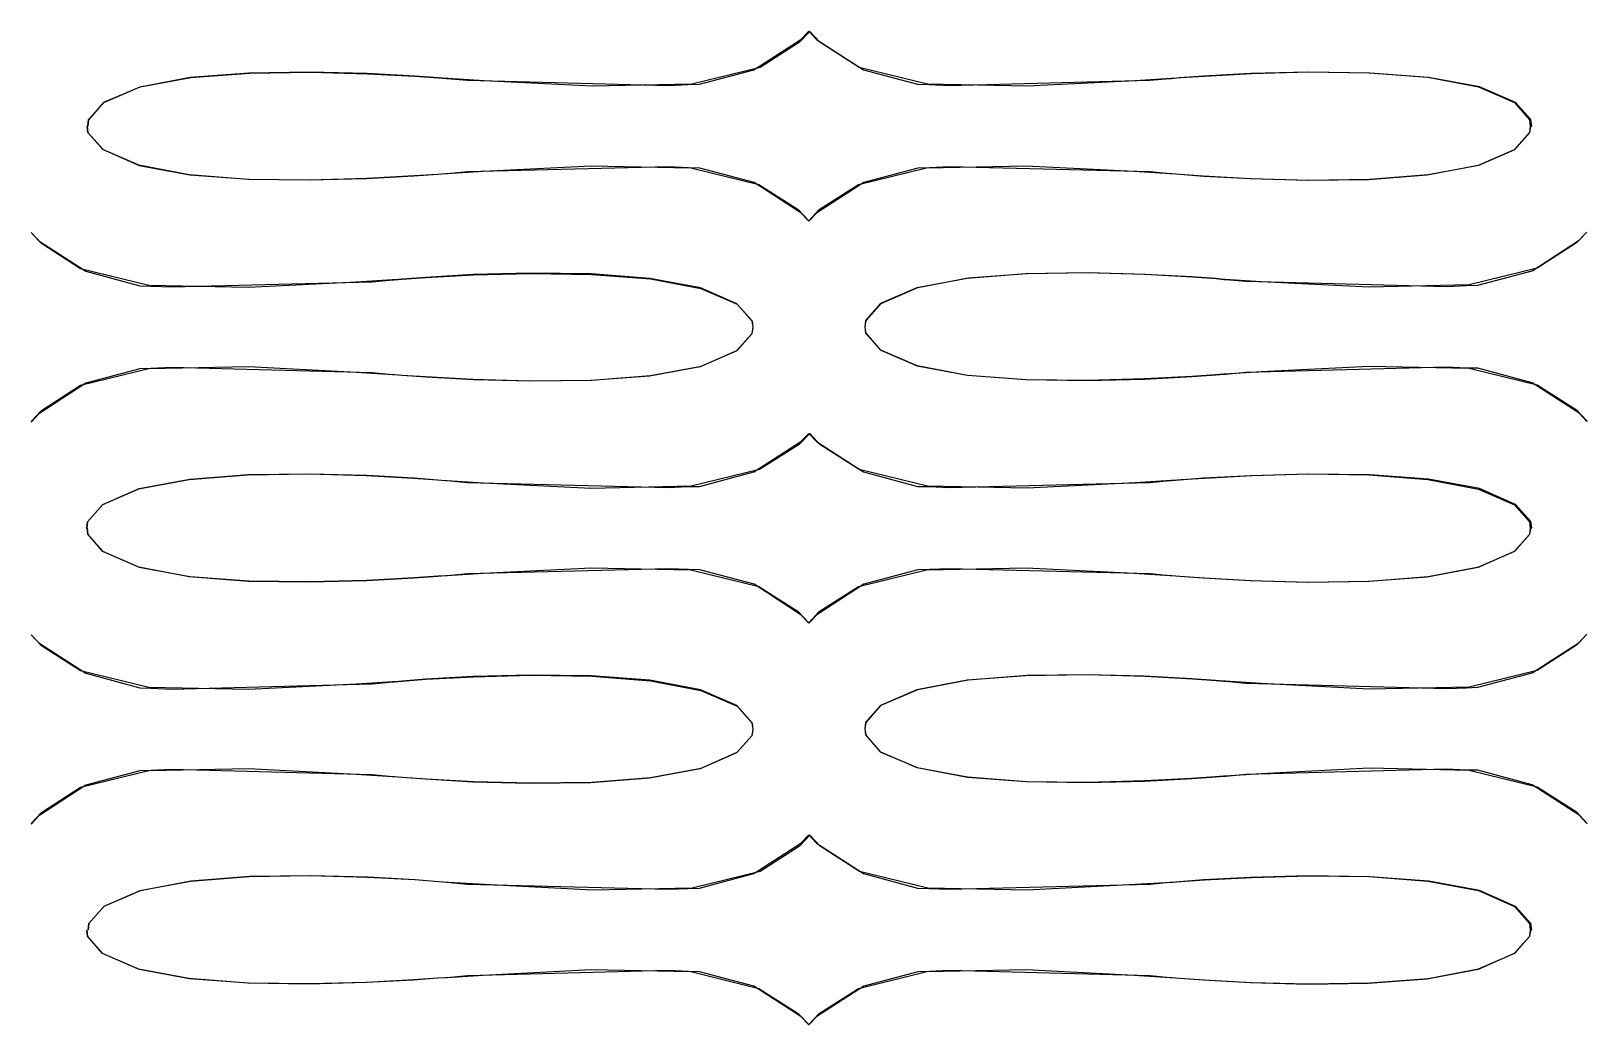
# Model space of a CAD drawing. Extents: x -8.7 to 71.7, y -3.2 to 84.
# Drawn here: x 7.4 to 23.47, y 41.47 to 51.73 of the extents above; entities that cross this region are included whole.
import ezdxf

# ---------------------------------------------------------------- set-up
doc = ezdxf.new("R2010")
doc.units = 0
doc.layers.get('0').update_dxf_attribs({"linetype": 'CONTINUOUS'})

msp = doc.modelspace()

# ---------------------------------------------------------------- linework, layer by layer
at = {"color": 1}
for p, q in [((14.8608, 51.3306), (15.3472, 51.6435)), ((15.332, 51.6132), (14.9255, 51.3524)), ((15.4382, 51.726), (15.332, 51.6132)), ((15.3472, 51.6435), (15.4285, 51.7289)), ((15.4285, 51.7289), (15.5098, 51.6435)), ((15.5443, 51.6132), (15.4382, 51.726)), ((15.5098, 51.6435), (15.9949, 51.3306)), ((15.9494, 51.3524), (15.5443, 51.6132)), ((9.64628, 51.296), (9.03993, 51.2491)), ((9.04681, 51.2505), (9.65454, 51.296)), ((10.2774, 51.3059), (9.64628, 51.296)), ((9.65454, 51.296), (10.2843, 51.3045)), ((10.8686, 51.2907), (10.2774, 51.3059)), ((10.2843, 51.3045), (10.8741, 51.2879)), ((11.3592, 51.2643), (10.8686, 51.2907)), ((10.8741, 51.2879), (11.3619, 51.2632)), ((11.6044, 51.2466), (11.3592, 51.2643)), ((11.3619, 51.2632), (11.6058, 51.2466)), ((14.9255, 51.3524), (14.2214, 51.1803)), ((14.3013, 51.1817), (14.8608, 51.3306)), ((16.655, 51.1803), (15.9494, 51.3524)), ((15.9949, 51.3306), (16.553, 51.1817)), ((19.2581, 51.2491), (19.5048, 51.2671)), ((19.5171, 51.2618), (19.2732, 51.2452)), ((19.5048, 51.2671), (19.9953, 51.2932)), ((20.005, 51.2879), (19.5171, 51.2618)), ((19.9953, 51.2932), (20.5879, 51.3084)), ((20.5948, 51.3045), (20.005, 51.2879)), ((20.5879, 51.3084), (21.2176, 51.2988)), ((21.2246, 51.296), (20.5948, 51.3045)), ((21.2176, 51.2988), (21.824, 51.2519)), ((21.8309, 51.2505), (21.2246, 51.296)), ((8.51902, 51.1514), (8.14557, 50.9901)), ((8.14836, 50.9916), (8.52456, 51.1542)), ((9.03993, 51.2491), (8.51902, 51.1514)), ((8.52456, 51.1542), (9.04681, 51.2505)), ((11.6871, 51.2396), (11.6044, 51.2466)), ((11.6058, 51.2466), (11.6871, 51.241)), ((11.6871, 51.241), (11.694, 51.241)), ((11.7051, 51.2396), (11.6871, 51.2396)), ((11.694, 51.241), (11.9007, 51.2216)), ((12.0758, 51.2163), (11.7051, 51.2396)), ((11.9007, 51.2216), (13.9761, 51.1679)), ((13.1919, 51.1598), (12.0758, 51.2163)), ((14.2214, 51.1803), (13.1919, 51.1598)), ((13.9761, 51.1679), (14.1841, 51.1775)), ((14.1841, 51.1775), (14.3013, 51.1817)), ((16.553, 51.1817), (16.6715, 51.1775)), ((17.683, 51.1598), (16.655, 51.1803)), ((16.6715, 51.1775), (16.8782, 51.1679)), ((16.8782, 51.1679), (18.9522, 51.2216)), ((18.7992, 51.2163), (17.683, 51.1598)), ((19.1713, 51.2396), (18.7992, 51.2163)), ((18.9522, 51.2216), (19.1589, 51.241)), ((19.1589, 51.241), (19.1768, 51.241)), ((19.1933, 51.2396), (19.1713, 51.2396)), ((19.1768, 51.241), (19.2581, 51.2491)), ((19.2732, 51.2452), (19.1933, 51.2396)), ((21.824, 51.2519), (22.3449, 51.1528)), ((22.3545, 51.1542), (21.8309, 51.2505)), ((22.3449, 51.1528), (22.7183, 50.9901)), ((22.7294, 50.9916), (22.3545, 51.1542)), ((7.99123, 50.8152), (8.14836, 50.9916)), ((8.14557, 50.9901), (7.99123, 50.8138)), ((22.7183, 50.9901), (22.8727, 50.8138)), ((22.8878, 50.8152), (22.7294, 50.9916)), ((7.98297, 50.7488), (7.99123, 50.8152)), ((7.99123, 50.8138), (7.98297, 50.7488)), ((22.8727, 50.8138), (22.881, 50.7488)), ((22.8975, 50.7488), (22.8878, 50.8152)), ((7.98297, 50.6829), (7.97472, 50.7464)), ((7.97472, 50.7464), (7.98297, 50.6815)), ((8.13731, 50.5065), (7.98297, 50.6829)), ((7.98297, 50.6815), (8.14006, 50.5051)), ((22.874, 50.6815), (22.7156, 50.5037)), ((22.7211, 50.5079), (22.8755, 50.6829)), ((22.8837, 50.7464), (22.874, 50.6815)), ((22.8755, 50.6829), (22.8837, 50.7464)), ((22.881, 50.7488), (22.8975, 50.7488)), ((8.50939, 50.3439), (8.13731, 50.5065)), ((8.14006, 50.5051), (8.51489, 50.3424)), ((22.7156, 50.5037), (22.3407, 50.3396)), ((22.3477, 50.3453), (22.7211, 50.5079)), ((9.0303, 50.2447), (8.50939, 50.3439)), ((8.51489, 50.3424), (9.03718, 50.2461)), ((13.9788, 50.3287), (11.9035, 50.2751)), ((12.0647, 50.2818), (13.1809, 50.3382)), ((13.1809, 50.3382), (14.2103, 50.3178)), ((14.1869, 50.3178), (13.9788, 50.3287)), ((14.304, 50.3149), (14.1869, 50.3178)), ((14.2103, 50.3178), (14.9145, 50.1456)), ((14.8635, 50.1661), (14.304, 50.3149)), ((15.9411, 50.1456), (16.6453, 50.3178)), ((16.5558, 50.3149), (15.9963, 50.1661)), ((16.6743, 50.3178), (16.5558, 50.3149)), ((16.6453, 50.3178), (17.6747, 50.3382)), ((16.881, 50.3287), (16.6743, 50.3178)), ((18.9549, 50.2751), (16.881, 50.3287)), ((17.6747, 50.3382), (18.7895, 50.2818)), ((22.3407, 50.3396), (21.8171, 50.2405)), ((21.8267, 50.2476), (22.3477, 50.3453)), ((9.63799, 50.1978), (9.0303, 50.2447)), ((9.03718, 50.2461), (9.64487, 50.2006)), ((10.2678, 50.1883), (9.63799, 50.1978)), ((9.64487, 50.2006), (10.2747, 50.1936)), ((10.8603, 50.2035), (10.2678, 50.1883)), ((10.2747, 50.1936), (10.8645, 50.2102)), ((11.3509, 50.2296), (10.8603, 50.2035)), ((10.8645, 50.2102), (11.3537, 50.2363)), ((11.5962, 50.2476), (11.3509, 50.2296)), ((11.3537, 50.2363), (11.5976, 50.2528)), ((11.6789, 50.2543), (11.5962, 50.2476)), ((11.5976, 50.2528), (11.6789, 50.2571)), ((11.6789, 50.2571), (11.694, 50.2571)), ((11.6968, 50.2543), (11.6789, 50.2543)), ((11.694, 50.2571), (12.0647, 50.2818)), ((11.9035, 50.2751), (11.6968, 50.2543)), ((15.3486, 49.8521), (14.8635, 50.1661)), ((14.9145, 50.1456), (15.321, 49.8849)), ((15.9963, 50.1661), (15.5112, 49.8521)), ((15.5346, 49.8849), (15.9411, 50.1456)), ((18.7895, 50.2818), (19.1616, 50.2571)), ((19.1616, 50.2543), (18.9549, 50.2751)), ((19.1616, 50.2571), (19.1795, 50.2571)), ((19.1795, 50.2543), (19.1616, 50.2543)), ((19.1795, 50.2571), (19.2609, 50.25)), ((19.2595, 50.2476), (19.1795, 50.2543)), ((19.5034, 50.2296), (19.2595, 50.2476)), ((19.2609, 50.25), (19.5075, 50.2324)), ((19.9912, 50.202), (19.5034, 50.2296)), ((19.5075, 50.2324), (19.9981, 50.2059)), ((20.581, 50.1855), (19.9912, 50.202)), ((19.9981, 50.2059), (20.5907, 50.1908)), ((21.2108, 50.1936), (20.581, 50.1855)), ((20.5907, 50.1908), (21.2204, 50.2006)), ((21.8171, 50.2405), (21.2108, 50.1936)), ((21.2204, 50.2006), (21.8267, 50.2476)), ((15.321, 49.8849), (15.4285, 49.7706)), ((15.4299, 49.7649), (15.3486, 49.8521)), ((15.4285, 49.7706), (15.5346, 49.8849)), ((15.5112, 49.8521), (15.4299, 49.7649)), ((23.4652, 49.6535), (23.3591, 49.5406)), ((23.3839, 49.5681), (23.4652, 49.6535)), ((7.50341, 49.5363), (7.39733, 49.6492)), ((7.39733, 49.6492), (7.47861, 49.5639)), ((7.47861, 49.5639), (7.9623, 49.2495)), ((7.90857, 49.2746), (7.50341, 49.5363)), ((22.8989, 49.2538), (23.3839, 49.5681)), ((23.3591, 49.5406), (22.9526, 49.2799)), ((8.61413, 49.1024), (7.90857, 49.2746)), ((7.9623, 49.2495), (8.52039, 49.0996)), ((11.2282, 49.167), (11.4749, 49.185)), ((11.4735, 49.185), (11.2296, 49.167)), ((11.9614, 49.2139), (11.4735, 49.185)), ((11.4749, 49.185), (11.9655, 49.2111)), ((12.5512, 49.2305), (11.9614, 49.2139)), ((11.9655, 49.2111), (12.5581, 49.2263)), ((13.1809, 49.222), (12.5512, 49.2305)), ((12.5581, 49.2263), (13.1878, 49.2167)), ((13.7873, 49.1755), (13.1809, 49.222)), ((13.1878, 49.2167), (13.7942, 49.1698)), ((14.3109, 49.0774), (13.7873, 49.1755)), ((13.7942, 49.1698), (14.3151, 49.0707)), ((17.0642, 49.1755), (16.5433, 49.0774)), ((16.5544, 49.0816), (17.0767, 49.1808)), ((17.6706, 49.2234), (17.0642, 49.1755)), ((17.0767, 49.1808), (17.6844, 49.2263)), ((18.3017, 49.2333), (17.6706, 49.2234)), ((17.6844, 49.2263), (18.3141, 49.2358)), ((18.8929, 49.2167), (18.3017, 49.2333)), ((18.3141, 49.2358), (18.9039, 49.2181)), ((19.3835, 49.1906), (18.8929, 49.2167)), ((18.9039, 49.2181), (19.3918, 49.1906)), ((19.6288, 49.1726), (19.3835, 49.1906)), ((19.3918, 49.1906), (19.6357, 49.1726)), ((19.7115, 49.1642), (19.6288, 49.1726)), ((19.6357, 49.1726), (19.717, 49.1642)), ((22.9526, 49.2799), (22.2484, 49.1077)), ((22.3394, 49.1049), (22.8989, 49.2538)), ((8.52039, 49.0996), (8.63893, 49.0954)), ((9.64212, 49.0802), (8.61413, 49.1024)), ((8.63893, 49.0954), (8.84562, 49.0873)), ((8.84562, 49.0873), (10.9209, 49.1395)), ((10.7583, 49.1352), (9.64212, 49.0802)), ((11.1304, 49.1589), (10.7583, 49.1352)), ((10.9209, 49.1395), (11.129, 49.1589)), ((11.129, 49.1589), (11.147, 49.1589)), ((11.1497, 49.1589), (11.1304, 49.1589)), ((11.147, 49.1589), (11.2282, 49.167)), ((11.2296, 49.167), (11.1497, 49.1589)), ((14.6858, 48.9133), (14.3109, 49.0774)), ((14.3151, 49.0707), (14.6885, 48.9081)), ((16.5433, 49.0774), (16.1699, 48.9148)), ((16.1782, 48.9162), (16.5544, 49.0816)), ((19.7294, 49.1642), (19.7115, 49.1642)), ((19.717, 49.1642), (19.7349, 49.1642)), ((20.1001, 49.1409), (19.7294, 49.1642)), ((19.7349, 49.1642), (19.9416, 49.1451)), ((19.9416, 49.1451), (22.0141, 49.0926)), ((21.2176, 49.0859), (20.1001, 49.1409)), ((22.2484, 49.1077), (21.2176, 49.0859)), ((22.0141, 49.0926), (22.2222, 49.101)), ((22.2222, 49.101), (22.3394, 49.1049)), ((14.8442, 48.7355), (14.6858, 48.9133)), ((14.6885, 48.9081), (14.8428, 48.7317)), ((16.1699, 48.9148), (16.0155, 48.7398)), ((16.0211, 48.7384), (16.1782, 48.9162)), ((14.8428, 48.7317), (14.8511, 48.6668)), ((14.8539, 48.6696), (14.8442, 48.7355)), ((16.0155, 48.7398), (16.0073, 48.6752)), ((16.0128, 48.6724), (16.0211, 48.7384)), ((14.8415, 48.6022), (14.683, 48.4258)), ((14.6899, 48.4311), (14.8456, 48.6061)), ((14.8511, 48.6668), (14.8415, 48.6022)), ((14.8456, 48.6061), (14.8539, 48.6696)), ((16.0073, 48.6752), (16.0155, 48.6103)), ((16.0211, 48.6089), (16.0128, 48.6724)), ((16.0155, 48.6103), (16.1727, 48.4339)), ((16.174, 48.4339), (16.0211, 48.6089)), ((14.683, 48.4258), (14.3082, 48.2632)), ((14.3164, 48.2699), (14.6899, 48.4311)), ((16.1727, 48.4339), (16.5475, 48.2727)), ((16.5475, 48.2713), (16.174, 48.4339)), ((7.90857, 48.0716), (8.61413, 48.2438)), ((8.52039, 48.241), (7.9623, 48.0921)), ((8.63893, 48.2438), (8.52039, 48.241)), ((8.61413, 48.2438), (9.64212, 48.2646)), ((8.84562, 48.2533), (8.63893, 48.2438)), ((10.9209, 48.1983), (8.84562, 48.2533)), ((9.64212, 48.2646), (10.7583, 48.2078)), ((10.7583, 48.2078), (11.1304, 48.1831)), ((14.3082, 48.2632), (13.7845, 48.1665)), ((13.7956, 48.1722), (14.3164, 48.2699)), ((16.5475, 48.2727), (17.0698, 48.1764)), ((17.0684, 48.1736), (16.5475, 48.2713)), ((19.7294, 48.1887), (20.1001, 48.2134)), ((19.9416, 48.2039), (19.7349, 48.1831)), ((22.0141, 48.2589), (19.9416, 48.2039)), ((20.1001, 48.2134), (21.2176, 48.2699)), ((21.2176, 48.2699), (22.2484, 48.2494)), ((22.2222, 48.2494), (22.0141, 48.2589)), ((22.3394, 48.2466), (22.2222, 48.2494)), ((22.2484, 48.2494), (22.9526, 48.0769)), ((22.8989, 48.0977), (22.3394, 48.2466)), ((7.9623, 48.0921), (7.47861, 47.7767)), ((7.50341, 47.8109), (7.90857, 48.0716)), ((11.129, 48.1774), (10.9209, 48.1983)), ((11.147, 48.1774), (11.129, 48.1774)), ((11.1304, 48.1831), (11.1497, 48.1831)), ((11.2269, 48.1736), (11.147, 48.1774)), ((11.1497, 48.1831), (11.231, 48.1764)), ((11.4708, 48.157), (11.2269, 48.1736)), ((11.231, 48.1764), (11.4777, 48.1584)), ((11.9586, 48.1309), (11.4708, 48.157)), ((11.4777, 48.1584), (11.9683, 48.1323)), ((12.5484, 48.1143), (11.9586, 48.1309)), ((11.9683, 48.1323), (12.5595, 48.1171)), ((13.1782, 48.121), (12.5484, 48.1143)), ((12.5595, 48.1171), (13.1892, 48.1252)), ((13.7845, 48.1665), (13.1782, 48.121)), ((13.1892, 48.1252), (13.7956, 48.1722)), ((17.6747, 48.1266), (17.0684, 48.1736)), ((17.0698, 48.1764), (17.6775, 48.1309)), ((18.3045, 48.1171), (17.6747, 48.1266)), ((17.6775, 48.1309), (18.3072, 48.1238)), ((18.897, 48.1323), (18.3045, 48.1171)), ((18.3072, 48.1238), (18.897, 48.1404)), ((18.897, 48.1404), (19.3862, 48.1665)), ((19.3876, 48.1584), (18.897, 48.1323)), ((19.3862, 48.1665), (19.6301, 48.1831)), ((19.6343, 48.1764), (19.3876, 48.1584)), ((19.6301, 48.1831), (19.7115, 48.1887)), ((19.717, 48.1831), (19.6343, 48.1764)), ((19.7115, 48.1887), (19.7294, 48.1887)), ((19.7349, 48.1831), (19.717, 48.1831)), ((23.3839, 47.782), (22.8989, 48.0977)), ((22.9526, 48.0769), (23.3577, 47.8166)), ((7.39733, 47.6966), (7.50341, 47.8109)), ((7.47861, 47.7767), (7.39733, 47.6913)), ((23.3577, 47.8166), (23.4652, 47.7023)), ((23.4652, 47.6966), (23.3839, 47.782)), ((15.4382, 47.5738), (15.3293, 47.461)), ((15.3472, 47.4899), (15.4285, 47.5738)), ((15.4285, 47.5738), (15.5098, 47.4899)), ((15.5443, 47.461), (15.4382, 47.5738)), ((23.4652, 47.7023), (23.4652, 47.6966)), ((14.8608, 47.1759), (15.3472, 47.4899)), ((15.3293, 47.461), (14.92, 47.2006)), ((15.5098, 47.4899), (15.9949, 47.1759)), ((15.9494, 47.2006), (15.5443, 47.461)), ((9.02892, 47.0958), (8.50801, 46.9981)), ((8.51352, 47.0048), (9.03718, 47.1029)), ((9.63524, 47.1428), (9.02892, 47.0958)), ((9.03718, 47.1029), (9.6435, 47.1495)), ((10.2664, 47.1523), (9.63524, 47.1428)), ((9.6435, 47.1495), (10.2733, 47.1579)), ((10.8575, 47.1371), (10.2664, 47.1523)), ((10.2733, 47.1579), (10.8631, 47.1413)), ((11.3482, 47.1096), (10.8575, 47.1371)), ((10.8631, 47.1413), (11.3509, 47.1138)), ((11.5934, 47.0916), (11.3482, 47.1096)), ((11.3509, 47.1138), (11.5948, 47.0944)), ((11.6761, 47.0849), (11.5934, 47.0916)), ((11.5948, 47.0944), (11.6761, 47.0877)), ((11.6761, 47.0877), (11.694, 47.0877)), ((11.694, 47.0849), (11.6761, 47.0849)), ((11.694, 47.0877), (11.9007, 47.0683)), ((12.0647, 47.0613), (11.694, 47.0849)), ((14.92, 47.2006), (14.2131, 47.0285)), ((14.3013, 47.027), (14.8608, 47.1759)), ((16.655, 47.0299), (15.9494, 47.2006)), ((15.9949, 47.1759), (16.553, 47.027)), ((19.1713, 47.0877), (18.7992, 47.0641)), ((18.9522, 47.0683), (19.1589, 47.0877)), ((19.1589, 47.0877), (19.1768, 47.0877)), ((19.1933, 47.0877), (19.1713, 47.0877)), ((19.1768, 47.0877), (19.2581, 47.0944)), ((19.2732, 47.093), (19.1933, 47.0877)), ((19.2581, 47.0944), (19.5048, 47.1138)), ((19.5171, 47.1096), (19.2732, 47.093)), ((19.5048, 47.1138), (19.9953, 47.1399)), ((20.005, 47.1357), (19.5171, 47.1096)), ((19.9953, 47.1399), (20.5879, 47.1551)), ((20.5948, 47.1523), (20.005, 47.1357)), ((20.5879, 47.1551), (21.2176, 47.1456)), ((21.2246, 47.1456), (20.5948, 47.1523)), ((21.2176, 47.1456), (21.824, 47.0987)), ((21.8309, 47.1001), (21.2246, 47.1456)), ((21.824, 47.0987), (22.3449, 46.9995)), ((22.3545, 47.0034), (21.8309, 47.1001)), ((8.50801, 46.9981), (8.13456, 46.8355)), ((8.13869, 46.8394), (8.51352, 47.0048)), ((11.9007, 47.0683), (13.9761, 47.0147)), ((13.1823, 47.0062), (12.0647, 47.0613)), ((14.2131, 47.0285), (13.1823, 47.0062)), ((13.9761, 47.0147), (14.1841, 47.0242)), ((14.1841, 47.0242), (14.3013, 47.027)), ((16.553, 47.027), (16.6715, 47.0242)), ((17.683, 47.009), (16.655, 47.0299)), ((16.6715, 47.0242), (16.8782, 47.0147)), ((16.8782, 47.0147), (18.9522, 47.0683)), ((18.7992, 47.0641), (17.683, 47.009)), ((22.3449, 46.9995), (22.7183, 46.8369)), ((22.7294, 46.8408), (22.3545, 47.0034)), ((7.98022, 46.6619), (8.13869, 46.8394)), ((8.13456, 46.8355), (7.98022, 46.6605)), ((22.7183, 46.8369), (22.8727, 46.6605)), ((22.8878, 46.6644), (22.7294, 46.8408)), ((7.97197, 46.5956), (7.98022, 46.6619)), ((7.98022, 46.6605), (7.97197, 46.5956)), ((22.8727, 46.6605), (22.881, 46.5956)), ((22.881, 46.5956), (22.8975, 46.5984)), ((22.8975, 46.5984), (22.8878, 46.6644)), ((7.98297, 46.5321), (7.97472, 46.5956)), ((7.97472, 46.5956), (7.98297, 46.5307)), ((8.13731, 46.3557), (7.98297, 46.5321)), ((7.98297, 46.5307), (8.14006, 46.3543)), ((22.874, 46.5307), (22.7156, 46.3532)), ((22.7211, 46.3571), (22.8755, 46.5321)), ((22.8837, 46.5956), (22.874, 46.5307)), ((22.8755, 46.5321), (22.8837, 46.5956)), ((8.50939, 46.1931), (8.13731, 46.3557)), ((8.14006, 46.3543), (8.51489, 46.1931)), ((22.7156, 46.3532), (22.3407, 46.1892)), ((22.3477, 46.1945), (22.7211, 46.3571)), ((9.0303, 46.0939), (8.50939, 46.1931)), ((8.51489, 46.1931), (9.03718, 46.0968)), ((11.694, 46.1063), (12.0647, 46.1313)), ((11.9035, 46.1243), (11.6968, 46.1038)), ((13.9788, 46.1768), (11.9035, 46.1243)), ((12.0647, 46.1313), (13.1809, 46.1864)), ((13.1809, 46.1864), (14.2103, 46.1656)), ((14.1869, 46.167), (13.9788, 46.1768)), ((14.304, 46.1641), (14.1869, 46.167)), ((14.2103, 46.1656), (14.9145, 45.9934)), ((14.8635, 46.0156), (14.304, 46.1641)), ((15.9411, 45.9934), (16.6453, 46.1656)), ((16.5558, 46.1641), (15.9963, 46.0156)), ((16.6743, 46.167), (16.5558, 46.1641)), ((16.6453, 46.1656), (17.6747, 46.1864)), ((16.881, 46.1768), (16.6743, 46.167)), ((18.9549, 46.1243), (16.881, 46.1768)), ((17.6747, 46.1864), (18.7895, 46.1313)), ((18.7895, 46.1313), (19.1616, 46.1063)), ((19.1616, 46.1038), (18.9549, 46.1243)), ((22.3407, 46.1892), (21.8171, 46.0897)), ((21.8267, 46.0968), (22.3477, 46.1945)), ((9.63799, 46.0456), (9.0303, 46.0939)), ((9.03718, 46.0968), (9.64487, 46.0513)), ((10.2678, 46.0375), (9.63799, 46.0456)), ((9.64487, 46.0513), (10.2747, 46.0431)), ((10.8603, 46.0527), (10.2678, 46.0375)), ((10.2747, 46.0431), (10.8645, 46.0597)), ((11.3509, 46.0788), (10.8603, 46.0527)), ((10.8645, 46.0597), (11.3537, 46.0858)), ((11.5962, 46.0968), (11.3509, 46.0788)), ((11.3537, 46.0858), (11.5976, 46.1024)), ((11.6789, 46.1038), (11.5962, 46.0968)), ((11.5976, 46.1024), (11.6789, 46.1063)), ((11.6789, 46.1063), (11.694, 46.1063)), ((11.6968, 46.1038), (11.6789, 46.1038)), ((15.3486, 45.6999), (14.8635, 46.0156)), ((14.9145, 45.9934), (15.321, 45.7331)), ((15.9963, 46.0156), (15.5112, 45.6999)), ((15.5346, 45.7331), (15.9411, 45.9934)), ((19.1616, 46.1063), (19.1795, 46.1063)), ((19.1795, 46.1038), (19.1616, 46.1038)), ((19.1795, 46.1063), (19.2609, 46.0996)), ((19.2595, 46.0968), (19.1795, 46.1038)), ((19.5034, 46.0788), (19.2595, 46.0968)), ((19.2609, 46.0996), (19.5075, 46.0816)), ((19.9912, 46.0513), (19.5034, 46.0788)), ((19.5075, 46.0816), (19.9981, 46.0555)), ((20.581, 46.0347), (19.9912, 46.0513)), ((19.9981, 46.0555), (20.5907, 46.0389)), ((21.2108, 46.0431), (20.581, 46.0347)), ((20.5907, 46.0389), (21.2204, 46.0484)), ((21.8171, 46.0897), (21.2108, 46.0431)), ((21.2204, 46.0484), (21.8267, 46.0968)), ((15.321, 45.7331), (15.4285, 45.6188)), ((15.4299, 45.6145), (15.3486, 45.6999)), ((15.4285, 45.6188), (15.5346, 45.7331)), ((15.5112, 45.6999), (15.4299, 45.6145)), ((7.50341, 45.3817), (7.39733, 45.4946)), ((7.39733, 45.4946), (7.47861, 45.4106)), ((23.4652, 45.5002), (23.3591, 45.387)), ((23.3839, 45.4145), (23.4652, 45.5002)), ((7.47861, 45.4106), (7.9623, 45.0963)), ((7.90857, 45.121), (7.50341, 45.3817)), ((22.8989, 45.1005), (23.3839, 45.4145)), ((23.3591, 45.387), (22.9526, 45.1266)), ((8.61413, 44.9488), (7.90857, 45.121)), ((7.9623, 45.0963), (8.52039, 44.946)), ((11.1304, 45.0081), (10.7583, 44.9848)), ((10.9209, 44.9873), (11.129, 45.0081)), ((11.129, 45.0081), (11.147, 45.0081)), ((11.1497, 45.0081), (11.1304, 45.0081)), ((11.147, 45.0081), (11.2282, 45.0151)), ((11.2296, 45.0151), (11.1497, 45.0081)), ((11.2282, 45.0151), (11.4749, 45.0342)), ((11.4735, 45.0342), (11.2296, 45.0151)), ((11.9614, 45.0617), (11.4735, 45.0342)), ((11.4749, 45.0342), (11.9655, 45.0603)), ((12.5512, 45.0783), (11.9614, 45.0617)), ((11.9655, 45.0603), (12.5581, 45.0755)), ((13.1809, 45.0702), (12.5512, 45.0783)), ((12.5581, 45.0755), (13.1878, 45.066)), ((13.7873, 45.0247), (13.1809, 45.0702)), ((13.1878, 45.066), (13.7942, 45.019)), ((14.3109, 44.9255), (13.7873, 45.0247)), ((13.7942, 45.019), (14.3151, 44.9199)), ((17.0642, 45.0247), (16.5433, 44.927)), ((16.5544, 44.9294), (17.0767, 45.0289)), ((17.6706, 45.0716), (17.0642, 45.0247)), ((17.0767, 45.0289), (17.6844, 45.0755)), ((18.3017, 45.0811), (17.6706, 45.0716)), ((17.6844, 45.0755), (18.3141, 45.0839)), ((18.8929, 45.066), (18.3017, 45.0811)), ((18.3141, 45.0839), (18.9039, 45.0674)), ((19.3835, 45.0398), (18.8929, 45.066)), ((18.9039, 45.0674), (19.3918, 45.0398)), ((19.6288, 45.0204), (19.3835, 45.0398)), ((19.3918, 45.0398), (19.6357, 45.0204)), ((19.7115, 45.0137), (19.6288, 45.0204)), ((19.6357, 45.0204), (19.717, 45.0137)), ((19.7294, 45.0137), (19.7115, 45.0137)), ((19.717, 45.0137), (19.7349, 45.0137)), ((20.1001, 44.9901), (19.7294, 45.0137)), ((19.7349, 45.0137), (19.9416, 44.9929)), ((19.9416, 44.9929), (22.0141, 44.9379)), ((21.2176, 44.9322), (20.1001, 44.9901)), ((22.9526, 45.1266), (22.2484, 44.9531)), ((22.3394, 44.9516), (22.8989, 45.1005)), ((8.52039, 44.946), (8.63893, 44.9421)), ((9.64212, 44.928), (8.61413, 44.9488)), ((8.63893, 44.9421), (8.84562, 44.9322)), ((8.84562, 44.9322), (10.9209, 44.9873)), ((10.7583, 44.9848), (9.64212, 44.928)), ((14.6858, 44.7629), (14.3109, 44.9255)), ((14.3151, 44.9199), (14.6885, 44.7573)), ((16.5433, 44.927), (16.1699, 44.7643)), ((16.1782, 44.7657), (16.5544, 44.9294)), ((22.2484, 44.9531), (21.2176, 44.9322)), ((22.0141, 44.9379), (22.2222, 44.9474)), ((22.2222, 44.9474), (22.3394, 44.9516)), ((14.8442, 44.5851), (14.6858, 44.7629)), ((14.6885, 44.7573), (14.8428, 44.5809)), ((16.1699, 44.7643), (16.0155, 44.5893)), ((16.0211, 44.5879), (16.1782, 44.7657)), ((14.8511, 44.5163), (14.8415, 44.4514)), ((14.8428, 44.5809), (14.8511, 44.5163)), ((14.8539, 44.5188), (14.8442, 44.5851)), ((14.8456, 44.4556), (14.8539, 44.5188)), ((16.0155, 44.5893), (16.0073, 44.5244)), ((16.0073, 44.5244), (16.0155, 44.4595)), ((16.0128, 44.5216), (16.0211, 44.5879)), ((16.0211, 44.4581), (16.0128, 44.5216)), ((14.8415, 44.4514), (14.683, 44.2736)), ((14.6899, 44.2807), (14.8456, 44.4556)), ((16.0155, 44.4595), (16.1727, 44.2831)), ((16.174, 44.2817), (16.0211, 44.4581)), ((14.683, 44.2736), (14.3082, 44.1096)), ((14.3164, 44.118), (14.6899, 44.2807)), ((16.1727, 44.2831), (16.5475, 44.1219)), ((16.5475, 44.1194), (16.174, 44.2817)), ((7.90857, 43.9194), (8.61413, 44.0916)), ((8.52039, 44.0902), (7.9623, 43.9402)), ((8.63893, 44.093), (8.52039, 44.0902)), ((8.61413, 44.0916), (9.64212, 44.1138)), ((8.84562, 44.1029), (8.63893, 44.093)), ((10.9209, 44.0475), (8.84562, 44.1029)), ((9.64212, 44.1138), (10.7583, 44.0559)), ((10.7583, 44.0559), (11.1304, 44.0313)), ((11.129, 44.027), (10.9209, 44.0475)), ((11.147, 44.027), (11.129, 44.027)), ((11.1304, 44.0313), (11.1497, 44.0313)), ((11.2269, 44.02), (11.147, 44.027)), ((11.1497, 44.0313), (11.231, 44.0242)), ((14.3082, 44.1096), (13.7845, 44.0119)), ((13.7956, 44.0214), (14.3164, 44.118)), ((16.5475, 44.1219), (17.0698, 44.0256)), ((17.0684, 44.0214), (16.5475, 44.1194)), ((19.3862, 44.0147), (19.6301, 44.0313)), ((19.6301, 44.0313), (19.7115, 44.0365)), ((19.717, 44.0313), (19.6343, 44.0242)), ((19.7115, 44.0365), (19.7294, 44.0365)), ((19.7349, 44.0313), (19.717, 44.0313)), ((19.7294, 44.0365), (20.1001, 44.0612)), ((19.9416, 44.0517), (19.7349, 44.0313)), ((22.0141, 44.1067), (19.9416, 44.0517)), ((20.1001, 44.0612), (21.2176, 44.1194)), ((21.2176, 44.1194), (22.2484, 44.0972)), ((22.2222, 44.0972), (22.0141, 44.1067)), ((22.3394, 44.0944), (22.2222, 44.0972)), ((22.2484, 44.0972), (22.9526, 43.9251)), ((22.8989, 43.9455), (22.3394, 44.0944)), ((7.9623, 43.9402), (7.47861, 43.6245)), ((7.50341, 43.6591), (7.90857, 43.9194)), ((11.4708, 44.002), (11.2269, 44.02)), ((11.231, 44.0242), (11.4763, 44.0062)), ((11.9586, 43.973), (11.4708, 44.002)), ((11.4763, 44.0062), (11.9669, 43.9801)), ((12.5484, 43.9568), (11.9586, 43.973)), ((11.9669, 43.9801), (12.5581, 43.9649)), ((13.1782, 43.9649), (12.5484, 43.9568)), ((12.5581, 43.9649), (13.1892, 43.973)), ((13.7845, 44.0119), (13.1782, 43.9649)), ((13.1892, 43.973), (13.7956, 44.0214)), ((17.6747, 43.9745), (17.0684, 44.0214)), ((17.0698, 44.0256), (17.6775, 43.9801)), ((18.3045, 43.9649), (17.6747, 43.9745)), ((17.6775, 43.9801), (18.3072, 43.973)), ((18.897, 43.9801), (18.3045, 43.9649)), ((18.3072, 43.973), (18.897, 43.9882)), ((18.897, 43.9882), (19.3862, 44.0147)), ((19.3876, 44.0062), (18.897, 43.9801)), ((19.6343, 44.0242), (19.3876, 44.0062)), ((23.3839, 43.6301), (22.8989, 43.9455)), ((22.9526, 43.9251), (23.3577, 43.6644)), ((7.39733, 43.5448), (7.50341, 43.6591)), ((7.47861, 43.6245), (7.39733, 43.5391)), ((23.3577, 43.6644), (23.4652, 43.5501)), ((23.4652, 43.5448), (23.3839, 43.6301)), ((23.4652, 43.5501), (23.4652, 43.5448)), ((15.4409, 43.4234), (15.3348, 43.3105)), ((15.3472, 43.3433), (15.4285, 43.4287)), ((15.4285, 43.4287), (15.5084, 43.3433)), ((15.547, 43.3105), (15.4409, 43.4234)), ((14.8608, 43.028), (15.3472, 43.3433)), ((15.3348, 43.3105), (14.9283, 43.0498)), ((15.5084, 43.3433), (15.9935, 43.028)), ((15.9522, 43.0498), (15.547, 43.3105)), ((9.04268, 42.9465), (8.52181, 42.8487)), ((8.52593, 42.8544), (9.04819, 42.9535)), ((9.64904, 42.9934), (9.04268, 42.9465)), ((9.04819, 42.9535), (9.65592, 43.0004)), ((10.2802, 43.0029), (9.64904, 42.9934)), ((9.65592, 43.0004), (10.2857, 43.0086)), ((10.8713, 42.9877), (10.2802, 43.0029)), ((10.2857, 43.0086), (10.8755, 42.9934)), ((11.3619, 42.9616), (10.8713, 42.9877)), ((10.8755, 42.9934), (11.3647, 42.9659)), ((11.6072, 42.9436), (11.3619, 42.9616)), ((11.3647, 42.9659), (11.6086, 42.9465)), ((11.6899, 42.9369), (11.6072, 42.9436)), ((11.6086, 42.9465), (11.6899, 42.9398)), ((11.6899, 42.9398), (11.694, 42.9398)), ((11.7078, 42.9369), (11.6899, 42.9369)), ((11.694, 42.9398), (11.9007, 42.9189)), ((12.0785, 42.9137), (11.7078, 42.9369)), ((11.9007, 42.9189), (13.9761, 42.8653)), ((13.1947, 42.8569), (12.0785, 42.9137)), ((14.9283, 43.0498), (14.2241, 42.8777)), ((14.3013, 42.8777), (14.8608, 43.028)), ((16.6577, 42.8777), (15.9522, 43.0498)), ((15.9935, 43.028), (16.553, 42.8777)), ((16.8782, 42.8653), (18.9522, 42.9189)), ((18.802, 42.9137), (17.6857, 42.8569)), ((19.174, 42.9369), (18.802, 42.9137)), ((18.9522, 42.9189), (19.1589, 42.9398)), ((19.1589, 42.9398), (19.1768, 42.9398)), ((19.1933, 42.9369), (19.174, 42.9369)), ((19.1768, 42.9398), (19.2581, 42.9465)), ((19.2732, 42.9426), (19.1933, 42.9369)), ((19.2581, 42.9465), (19.5048, 42.9659)), ((19.5171, 42.9588), (19.2732, 42.9426)), ((19.5048, 42.9659), (19.9953, 42.992)), ((20.0063, 42.9853), (19.5171, 42.9588)), ((19.9953, 42.992), (20.5879, 43.0071)), ((20.5962, 43.0018), (20.0063, 42.9853)), ((20.5879, 43.0071), (21.2176, 42.9976)), ((21.2246, 42.9934), (20.5962, 43.0018)), ((21.2176, 42.9976), (21.824, 42.9493)), ((21.8323, 42.9479), (21.2246, 42.9934)), ((21.824, 42.9493), (22.3449, 42.8516)), ((22.3545, 42.8516), (21.8323, 42.9479)), ((8.52181, 42.8487), (8.14836, 42.6875)), ((8.15111, 42.6903), (8.52593, 42.8544)), ((14.2241, 42.8777), (13.1947, 42.8569)), ((13.9761, 42.8653), (14.1841, 42.8748)), ((14.1841, 42.8748), (14.3013, 42.8777)), ((16.553, 42.8777), (16.6715, 42.8748)), ((17.6857, 42.8569), (16.6577, 42.8777)), ((16.6715, 42.8748), (16.8782, 42.8653)), ((22.3449, 42.8516), (22.7183, 42.6875)), ((22.7294, 42.6889), (22.3545, 42.8516)), ((7.99402, 42.5125), (8.15111, 42.6903)), ((8.14836, 42.6875), (7.99402, 42.5111)), ((22.7183, 42.6875), (22.8727, 42.5111)), ((22.8878, 42.5125), (22.7294, 42.6889)), ((7.98022, 42.3803), (7.97197, 42.4438)), ((7.97197, 42.4438), (7.98022, 42.3788)), ((7.98572, 42.4462), (7.99402, 42.5125)), ((7.99402, 42.5111), (7.98572, 42.4462)), ((22.8727, 42.5111), (22.881, 42.4462)), ((22.8837, 42.4438), (22.874, 42.3788)), ((22.8755, 42.3803), (22.8837, 42.4438)), ((22.881, 42.4462), (22.8975, 42.4462)), ((22.8975, 42.4462), (22.8878, 42.5125)), ((8.13456, 42.2039), (7.98022, 42.3803)), ((7.98022, 42.3788), (8.13731, 42.2025)), ((22.874, 42.3788), (22.7156, 42.201)), ((22.7197, 42.2053), (22.8755, 42.3803)), ((8.50664, 42.0412), (8.13456, 42.2039)), ((8.13731, 42.2025), (8.51214, 42.0398)), ((22.7156, 42.201), (22.3407, 42.037)), ((22.3463, 42.0426), (22.7197, 42.2053)), ((9.02751, 41.9435), (8.50664, 42.0412)), ((8.51214, 42.0398), (9.03443, 41.9435)), ((9.63524, 41.8966), (9.02751, 41.9435)), ((9.03443, 41.9435), (9.64212, 41.898)), ((11.5934, 41.946), (11.3482, 41.9283)), ((11.3509, 41.9336), (11.5948, 41.9502)), ((11.6761, 41.9516), (11.5934, 41.946)), ((11.5948, 41.9502), (11.6761, 41.9545)), ((11.6761, 41.9545), (11.694, 41.9545)), ((11.694, 41.9516), (11.6761, 41.9516)), ((11.694, 41.9545), (12.0647, 41.9791)), ((11.9007, 41.9724), (11.694, 41.9516)), ((13.9761, 42.0261), (11.9007, 41.9724)), ((12.0647, 41.9791), (13.1809, 42.037)), ((13.1809, 42.037), (14.2103, 42.0151)), ((14.1841, 42.0151), (13.9761, 42.0261)), ((14.3013, 42.0123), (14.1841, 42.0151)), ((14.2103, 42.0151), (14.9145, 41.8426)), ((14.8608, 41.8648), (14.3013, 42.0123)), ((15.9411, 41.8426), (16.6467, 42.0151)), ((16.5558, 42.0123), (15.9963, 41.8648)), ((16.6743, 42.0151), (16.5558, 42.0123)), ((16.6467, 42.0151), (17.6747, 42.0356)), ((16.881, 42.0261), (16.6743, 42.0151)), ((18.9549, 41.9724), (16.881, 42.0261)), ((17.6747, 42.0356), (18.7895, 41.9791)), ((18.7895, 41.9791), (19.1616, 41.9545)), ((19.1616, 41.9516), (18.9549, 41.9724)), ((19.1616, 41.9545), (19.1795, 41.9545)), ((19.1795, 41.9516), (19.1616, 41.9516)), ((19.1795, 41.9545), (19.2609, 41.9474)), ((19.2595, 41.9446), (19.1795, 41.9516)), ((19.5034, 41.9269), (19.2595, 41.9446)), ((19.2609, 41.9474), (19.5075, 41.9294)), ((21.8171, 41.9379), (21.2108, 41.891)), ((21.219, 41.898), (21.8254, 41.9446)), ((22.3407, 42.037), (21.8171, 41.9379)), ((21.8254, 41.9446), (22.3463, 42.0426)), ((10.265, 41.8867), (9.63524, 41.8966)), ((9.64212, 41.898), (10.2719, 41.891)), ((10.8575, 41.9019), (10.265, 41.8867)), ((10.2719, 41.891), (10.8617, 41.9075)), ((11.3482, 41.9283), (10.8575, 41.9019)), ((10.8617, 41.9075), (11.3509, 41.9336)), ((15.3472, 41.5505), (14.8608, 41.8648)), ((14.9145, 41.8426), (15.321, 41.5823)), ((15.9963, 41.8648), (15.5112, 41.5505)), ((15.5346, 41.5823), (15.9411, 41.8426)), ((19.9912, 41.8994), (19.5034, 41.9269)), ((19.5075, 41.9294), (19.9981, 41.9033)), ((20.581, 41.8828), (19.9912, 41.8994)), ((19.9981, 41.9033), (20.5893, 41.8881)), ((21.2108, 41.891), (20.581, 41.8828)), ((20.5893, 41.8881), (21.219, 41.898)), ((15.321, 41.5823), (15.4285, 41.468)), ((15.4285, 41.4651), (15.3472, 41.5505)), ((15.4285, 41.468), (15.5346, 41.5823)), ((15.4299, 41.4651), (15.4285, 41.4651)), ((15.5112, 41.5505), (15.4299, 41.4651))]:
    msp.add_line(p, q, dxfattribs=at)

doc.saveas('drawing.dxf')
